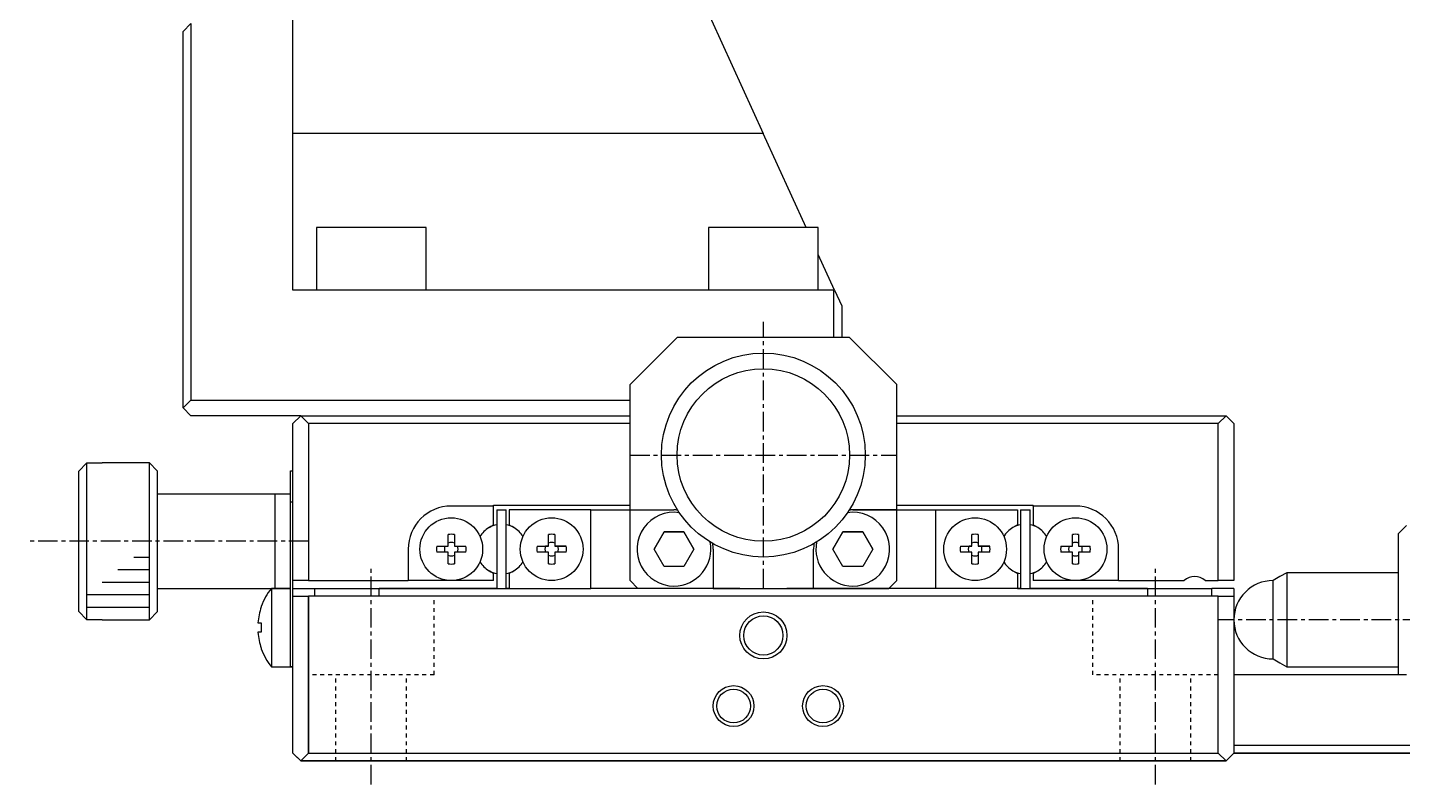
# Model space of a CAD drawing. Extents: x 93 to 387, y 67 to 413.
# Drawn here: x 252 to 339.7, y 89.6 to 137.8 of the extents above; entities that cross this region are included whole.
import ezdxf

# ---------------------------------------------------------------- set-up
doc = ezdxf.new("R2010")
doc.units = 0
doc.linetypes.add('CENTER', pattern=[2, 1.25, -0.25, 0.25, -0.25])
doc.linetypes.add('DOT', pattern=[0.5, 0.25, -0.25])
doc.layers.get('0').update_dxf_attribs({"linetype": 'CONTINUOUS'})

msp = doc.modelspace()

# ---------------------------------------------------------------- linework, layer by layer
at = {"color": 7, "linetype": 'CONTINUOUS'}
for p, q in [((268.953, 196.854), (298.94, 131.053)), ((268.953, 121.053), (268.953, 141.054)), ((261.953, 137.553), (262.453, 138.053)), ((262.453, 138.053), (262.453, 114.053)), ((261.953, 113.553), (261.953, 137.553)), ((301.675, 125.053), (298.94, 131.053)), ((277.453, 125.053), (270.453, 125.053)), ((270.453, 125.053), (270.453, 121.053)), ((277.453, 121.053), (277.453, 125.053)), ((302.453, 125.053), (295.453, 125.053)), ((295.453, 125.053), (295.453, 121.053)), ((302.453, 121.053), (302.453, 125.053)), ((303.498, 121.053), (302.453, 123.345)), ((303.453, 121.053), (268.953, 121.053)), ((303.453, 121.053), (303.498, 121.053)), ((303.453, 118.053), (303.453, 121.053)), ((303.498, 121.053), (303.953, 120.053)), ((303.953, 120.053), (303.953, 118.053)), ((293.453, 118.053), (290.453, 115.053)), ((304.453, 118.053), (293.453, 118.053)), ((307.453, 115.053), (304.453, 118.053)), ((290.453, 107.053), (290.453, 115.053)), ((307.453, 107.053), (307.453, 115.053)), ((262.453, 114.053), (261.953, 113.553)), ((262.453, 114.053), (290.453, 114.053)), ((261.953, 113.553), (262.453, 113.053)), ((269.453, 113.053), (262.453, 113.053)), ((268.953, 112.553), (269.453, 113.053)), ((268.953, 102.553), (268.953, 112.553)), ((269.453, 113.053), (290.453, 113.053)), ((269.453, 113.053), (269.953, 112.553)), ((290.453, 112.553), (269.953, 112.553)), ((269.953, 112.553), (269.953, 102.553)), ((307.453, 113.053), (328.453, 113.053)), ((327.953, 112.553), (307.453, 112.553)), ((327.953, 112.553), (328.453, 113.053)), ((327.953, 102.553), (327.953, 112.553)), ((328.453, 113.053), (328.953, 112.553)), ((328.953, 112.553), (328.953, 102.553)), ((255.303, 109.526), (255.803, 110.028)), ((255.803, 110.028), (255.803, 100.079)), ((256.803, 110.028), (255.803, 110.028)), ((259.803, 110.053), (256.803, 110.053)), ((256.803, 110.053), (256.803, 110.028)), ((260.303, 109.553), (259.803, 110.053)), ((259.803, 100.053), (259.803, 110.053)), ((255.303, 100.581), (255.303, 109.526)), ((260.303, 109.553), (260.303, 100.553)), ((268.803, 107.553), (268.803, 109.553)), ((268.803, 109.553), (268.953, 109.553)), ((267.803, 108.053), (260.303, 108.053)), ((268.803, 108.053), (267.803, 108.053)), ((267.803, 108.053), (267.803, 102.053)), ((267.803, 108.053), (267.803, 102.053)), ((268.803, 97.053), (268.803, 107.553)), ((281.753, 107.303), (279.053, 107.303)), ((281.753, 107.353), (290.453, 107.353)), ((281.753, 107.303), (281.753, 107.353)), ((281.753, 106.098), (281.753, 107.303)), ((281.953, 107.053), (281.953, 102.053)), ((281.953, 107.053), (282.553, 107.053)), ((282.553, 102.053), (282.553, 107.053)), ((287.953, 107.053), (282.753, 107.053)), ((282.753, 107.053), (282.753, 106.098)), ((287.953, 102.053), (287.953, 107.053)), ((287.953, 107.053), (290.453, 107.053)), ((290.453, 107.053), (293.253, 107.053)), ((290.453, 107.053), (293.253, 107.053)), ((290.453, 102.553), (290.453, 107.053)), ((307.453, 107.053), (304.653, 107.053)), ((304.653, 107.053), (307.453, 107.053)), ((307.453, 107.353), (316.153, 107.353)), ((307.453, 107.053), (309.953, 107.053)), ((307.453, 102.553), (307.453, 107.053)), ((309.953, 102.053), (309.953, 107.053)), ((309.953, 107.053), (315.153, 107.053)), ((315.153, 107.053), (315.153, 106.098)), ((315.353, 107.053), (315.353, 102.053)), ((315.353, 107.053), (315.953, 107.053)), ((315.953, 102.053), (315.953, 107.053)), ((316.153, 107.303), (316.153, 107.353)), ((318.853, 107.303), (316.153, 107.303)), ((316.153, 107.303), (316.153, 106.098)), ((281.459, 105.928), (281.753, 106.098)), ((282.753, 106.098), (283.047, 105.928)), ((282.753, 106.098), (283.047, 105.928)), ((315.153, 106.098), (314.859, 105.928)), ((315.153, 106.098), (314.859, 105.928)), ((316.447, 105.928), (316.153, 106.098)), ((278.853, 104.753), (278.853, 105.482)), ((279.253, 105.482), (279.253, 104.753)), ((285.253, 104.753), (285.253, 105.482)), ((285.653, 105.482), (285.653, 104.753)), ((292.618, 105.653), (291.983, 104.553)), ((291.983, 104.553), (292.618, 105.653)), ((293.888, 105.653), (292.618, 105.653)), ((292.618, 105.653), (293.888, 105.653)), ((294.523, 104.553), (293.888, 105.653)), ((293.888, 105.653), (294.523, 104.553)), ((304.018, 105.653), (303.383, 104.553)), ((303.383, 104.553), (304.018, 105.653)), ((305.288, 105.653), (304.018, 105.653)), ((304.018, 105.653), (305.288, 105.653)), ((305.923, 104.553), (305.288, 105.653)), ((305.288, 105.653), (305.923, 104.553)), ((312.253, 104.753), (312.253, 105.482)), ((312.653, 105.482), (312.653, 104.753)), ((318.653, 104.753), (318.653, 105.482)), ((319.053, 105.482), (319.053, 104.753)), ((339.953, 106.053), (339.453, 105.553)), ((339.453, 96.553), (339.453, 105.553)), ((276.303, 104.553), (276.303, 102.553)), ((278.125, 104.753), (278.853, 104.753)), ((278.853, 104.353), (278.125, 104.353)), ((278.853, 103.625), (278.853, 104.353)), ((279.253, 104.753), (279.982, 104.753)), ((279.982, 104.353), (279.253, 104.353)), ((279.253, 104.353), (279.253, 103.625)), ((284.525, 104.753), (285.067, 104.753)), ((284.525, 104.753), (285.253, 104.753)), ((285.253, 104.353), (284.525, 104.353)), ((285.253, 104.753), (285.067, 104.753)), ((285.253, 103.625), (285.253, 104.353)), ((285.84, 104.753), (285.653, 104.753)), ((285.653, 104.753), (286.382, 104.753)), ((286.382, 104.353), (285.653, 104.353)), ((285.653, 104.353), (285.653, 103.625)), ((286.382, 104.753), (285.84, 104.753)), ((292.618, 103.453), (291.983, 104.553)), ((294.523, 104.553), (293.888, 103.453)), ((295.753, 104.553), (295.753, 102.053)), ((302.153, 102.053), (302.153, 104.553)), ((304.018, 103.453), (303.383, 104.553)), ((305.923, 104.553), (305.288, 103.453)), ((311.525, 104.753), (312.067, 104.753)), ((311.525, 104.753), (312.253, 104.753)), ((312.253, 104.353), (311.525, 104.353)), ((312.253, 104.753), (312.067, 104.753)), ((312.253, 103.625), (312.253, 104.353)), ((312.653, 104.753), (313.382, 104.753)), ((312.84, 104.753), (312.653, 104.753)), ((313.382, 104.353), (312.653, 104.353)), ((312.653, 104.353), (312.653, 103.625)), ((313.382, 104.753), (312.84, 104.753)), ((317.925, 104.753), (318.653, 104.753)), ((318.653, 104.353), (317.925, 104.353)), ((318.653, 103.625), (318.653, 104.353)), ((319.053, 104.753), (319.782, 104.753)), ((319.782, 104.353), (319.053, 104.353)), ((319.053, 104.353), (319.053, 103.625)), ((321.603, 102.553), (321.603, 104.553)), ((293.888, 103.453), (292.618, 103.453)), ((305.288, 103.453), (304.018, 103.453)), ((281.753, 103.009), (281.459, 103.179)), ((281.753, 102.553), (281.753, 103.009)), ((283.047, 103.179), (282.753, 103.009)), ((282.753, 103.009), (282.753, 102.053)), ((314.859, 103.179), (315.153, 103.009)), ((315.153, 103.009), (315.153, 102.053)), ((316.153, 103.009), (316.447, 103.179)), ((316.153, 103.009), (316.153, 102.553)), ((331.886, 102.803), (331.453, 102.553)), ((332.319, 103.053), (331.886, 102.803)), ((339.453, 103.053), (332.319, 103.053)), ((332.319, 103.053), (332.319, 100.026)), ((260.303, 102.053), (267.581, 102.053)), ((267.581, 102.053), (267.581, 97.053)), ((268.803, 102.053), (267.581, 102.053)), ((267.581, 102.053), (267.803, 102.053)), ((267.803, 102.053), (268.803, 102.053)), ((269.953, 102.553), (268.953, 102.553)), ((268.953, 101.553), (268.953, 102.553)), ((268.953, 102.053), (270.353, 102.053)), ((269.953, 102.553), (276.303, 102.553)), ((270.353, 102.053), (274.453, 102.053)), ((270.353, 101.553), (270.353, 102.053)), ((281.953, 102.053), (274.453, 102.053)), ((274.453, 102.053), (281.953, 102.053)), ((274.453, 101.553), (274.453, 102.053)), ((279.053, 102.553), (276.303, 102.553)), ((281.753, 102.553), (279.053, 102.553)), ((281.953, 102.053), (282.553, 102.053)), ((282.753, 102.053), (282.553, 102.053)), ((282.553, 102.053), (282.753, 102.053)), ((282.753, 102.053), (287.953, 102.053)), ((290.953, 102.053), (287.953, 102.053)), ((290.953, 102.053), (290.453, 102.553)), ((290.453, 102.553), (290.953, 102.053)), ((295.753, 102.053), (290.953, 102.053)), ((295.753, 102.053), (290.953, 102.053)), ((295.753, 102.053), (302.153, 102.053)), ((297.453, 102.053), (295.753, 102.053)), ((302.153, 102.053), (300.453, 102.053)), ((306.953, 102.053), (302.153, 102.053)), ((302.153, 102.053), (306.953, 102.053)), ((307.453, 102.553), (306.953, 102.053)), ((306.953, 102.053), (307.453, 102.553)), ((309.953, 102.053), (306.953, 102.053)), ((315.153, 102.053), (309.953, 102.053)), ((315.353, 102.053), (315.153, 102.053)), ((315.153, 102.053), (315.353, 102.053)), ((315.353, 102.053), (315.953, 102.053)), ((323.453, 102.053), (315.953, 102.053)), ((315.953, 102.053), (323.453, 102.053)), ((318.853, 102.553), (316.153, 102.553)), ((321.603, 102.553), (318.853, 102.553)), ((321.603, 102.553), (325.792, 102.553)), ((323.453, 102.053), (327.553, 102.053)), ((323.453, 102.053), (323.453, 101.553)), ((327.115, 102.553), (327.953, 102.553)), ((328.953, 102.053), (327.553, 102.053)), ((327.553, 101.553), (327.553, 102.053)), ((328.953, 102.553), (327.953, 102.553)), ((328.953, 102.053), (328.953, 101.553)), ((331.453, 100.031), (331.453, 102.553)), ((266.938, 100.903), (266.938, 100.87)), ((268.953, 91.553), (268.953, 101.553)), ((268.953, 101.553), (269.953, 101.553)), ((327.953, 101.553), (269.953, 101.553)), ((269.953, 101.553), (269.953, 91.553)), ((327.953, 91.553), (327.953, 101.553)), ((327.953, 101.553), (328.953, 101.553)), ((328.953, 101.553), (328.953, 91.553)), ((255.803, 100.079), (255.303, 100.581)), ((255.803, 100.079), (256.803, 100.079)), ((256.803, 100.079), (256.803, 100.053)), ((256.803, 100.053), (259.803, 100.053)), ((259.803, 100.053), (260.303, 100.553)), ((331.453, 97.553), (331.453, 100.031)), ((332.319, 100.026), (332.319, 97.053)), ((266.726, 99.853), (266.938, 99.853)), ((266.938, 99.253), (266.726, 99.253)), ((266.938, 99.853), (266.938, 99.253)), ((266.938, 98.237), (266.938, 98.203)), ((268.803, 97.053), (268.803, 99.053)), ((331.453, 97.553), (331.886, 97.303)), ((267.581, 97.053), (268.803, 97.053)), ((268.803, 97.053), (268.953, 97.053)), ((268.953, 97.053), (268.803, 97.053)), ((339.953, 96.553), (328.953, 96.553)), ((331.886, 97.303), (332.319, 97.053)), ((332.319, 97.053), (339.453, 97.053)), ((268.953, 91.553), (269.453, 91.053)), ((269.453, 91.053), (268.953, 91.553)), ((269.453, 91.053), (269.103, 91.403)), ((269.103, 91.403), (269.453, 91.053)), ((269.953, 91.553), (269.453, 91.053)), ((269.953, 91.553), (327.953, 91.553)), ((328.453, 91.053), (327.953, 91.553)), ((328.453, 91.053), (328.953, 91.553)), ((328.953, 91.553), (328.453, 91.053)), ((328.453, 91.053), (328.803, 91.403)), ((328.803, 91.403), (328.453, 91.053)), ((328.953, 92.053), (344.953, 92.053)), ((328.953, 91.553), (344.953, 91.553)), ((344.953, 91.553), (328.953, 91.553)), ((269.453, 91.053), (328.453, 91.053)), ((328.453, 91.053), (269.453, 91.053)), ((271.703, 91.053), (276.203, 91.053)), ((271.703, 91.053), (273.953, 91.053)), ((273.953, 91.053), (276.203, 91.053)), ((321.703, 91.053), (326.203, 91.053)), ((321.703, 91.053), (323.953, 91.053)), ((323.953, 91.053), (326.203, 91.053))]:
    msp.add_line(p, q, dxfattribs=at)
at = {"color": 3, "linetype": 'CONTINUOUS'}
for p, q in [((298.94, 131.053), (268.953, 131.053)), ((268.953, 107.553), (268.803, 107.553)), ((258.803, 104.053), (259.803, 104.053)), ((257.803, 103.253), (259.803, 103.253)), ((256.803, 102.453), (259.803, 102.453)), ((255.803, 101.653), (259.803, 101.653)), ((255.803, 100.853), (259.803, 100.853)), ((269.953, 91.553), (269.953, 101.553)), ((327.953, 91.553), (327.953, 101.553))]:
    msp.add_line(p, q, dxfattribs=at)
at = {"color": 1, "linetype": 'CENTER'}
for p, q in [((298.953, 102.053), (298.953, 119.053)), ((290.453, 110.553), (307.453, 110.553)), ((269.953, 105.053), (252.033, 105.053)), ((273.953, 89.553), (273.953, 103.553)), ((323.953, 89.553), (323.953, 103.553)), ((386.983, 100.053), (327.953, 100.053))]:
    msp.add_line(p, q, dxfattribs=at)
at = {"color": 3, "linetype": 'DOT'}
for p, q in [((277.953, 96.553), (277.953, 101.553)), ((319.953, 96.553), (319.953, 101.553)), ((277.953, 96.553), (269.953, 96.553)), ((271.703, 91.053), (271.703, 96.553)), ((276.203, 91.053), (276.203, 96.553)), ((327.953, 96.553), (319.953, 96.553)), ((321.703, 91.053), (321.703, 96.553)), ((326.203, 91.053), (326.203, 96.553))]:
    msp.add_line(p, q, dxfattribs=at)
at = {"color": 7, "linetype": 'CONTINUOUS'}
for centre, radius in [((298.953, 110.553), 6.5), ((298.953, 110.553), 5.5), ((279.053, 104.553), 2), ((285.453, 104.553), 2), ((312.453, 104.553), 2), ((318.853, 104.553), 2), ((298.953, 99.053), 1.25), ((297.053, 94.553), 1.075), ((302.753, 94.553), 1.075)]:
    msp.add_circle(centre, radius, dxfattribs=at)
at = {"color": 3, "linetype": 'CONTINUOUS'}
for centre, radius in [((298.953, 99.053), 1.5), ((297.053, 94.553), 1.3), ((302.753, 94.553), 1.3)]:
    msp.add_circle(centre, radius, dxfattribs=at)
at = {"color": 7, "linetype": 'CONTINUOUS'}
for centre, radius, start, end in [((279.053, 104.553), 2.75, 90, 180), ((293.253, 104.553), 2.5, 84.73199, 90), ((304.653, 104.553), 2.5, 90, 95.26801), ((318.853, 104.553), 2.75, 0, 90), ((282.253, 104.553), 1.587, 100.89309, 120), ((282.253, 104.553), 1.587, 60, 79.10698), ((293.253, 104.553), 2.35, 81.72407, 270), ((304.653, 104.553), 2.35, 270, 98.27593), ((315.653, 104.553), 1.587, 100.89309, 120), ((315.653, 104.553), 1.587, 60.00003, 79.10698), ((279.053, 104.553), 0.95, 77.8468, 102.1532), ((282.368, 104.439), 1.75, 135, 148.11847), ((282.253, 104.553), 1.587, 134.99975, 149.56682), ((282.253, 104.553), 1.587, 120, 135), ((282.253, 104.553), 1.587, 45, 60), ((282.253, 104.553), 1.587, 30.43326, 44.99975), ((282.138, 104.439), 1.75, 31.88153, 45), ((285.453, 104.553), 0.95, 77.8468, 102.1532), ((312.453, 104.553), 0.95, 77.8468, 102.1532), ((315.768, 104.439), 1.75, 135, 148.11847), ((315.653, 104.553), 1.587, 135.00002, 149.56682), ((315.653, 104.553), 1.587, 120, 135), ((315.653, 104.553), 1.587, 45, 60), ((315.653, 104.553), 1.587, 30.43326, 44.99975), ((315.538, 104.439), 1.75, 31.88153, 45), ((318.853, 104.553), 0.95, 77.8468, 102.1532), ((279.053, 104.553), 0.95, 167.8468, 192.1532), ((279.053, 104.553), 0.435, 152.63352, 207.36648), ((279.053, 104.553), 0.435, 62.63352, 117.36648), ((279.053, 104.553), 0.435, 332.63352, 27.36648), ((279.053, 104.553), 0.95, 347.8468, 12.1532), ((285.453, 104.553), 0.95, 167.8468, 192.1532), ((285.453, 104.553), 0.435, 152.63352, 207.36648), ((285.453, 104.553), 0.435, 62.63352, 117.36648), ((285.453, 104.553), 0.435, 332.63352, 27.36648), ((285.453, 104.553), 0.95, 347.8468, 12.1532), ((293.253, 104.553), 2.35, 270, 11.21353), ((293.253, 104.553), 2.5, 0, 8.20561), ((304.653, 104.553), 2.5, 171.79439, 180), ((304.653, 104.553), 2.35, 168.78647, 270), ((312.453, 104.553), 0.95, 167.8468, 192.1532), ((312.453, 104.553), 0.435, 152.63352, 207.36648), ((312.453, 104.553), 0.435, 62.63352, 117.36648), ((312.453, 104.553), 0.435, 332.63352, 27.36648), ((312.453, 104.553), 0.95, 347.8468, 12.1532), ((318.853, 104.553), 0.95, 167.8468, 192.1532), ((318.853, 104.553), 0.435, 152.63352, 207.36648), ((318.853, 104.553), 0.435, 62.63352, 117.36648), ((318.853, 104.553), 0.435, 332.63352, 27.36648), ((318.853, 104.553), 0.95, 347.8468, 12.1532), ((279.053, 104.553), 0.435, 242.63352, 297.36648), ((279.053, 104.553), 0.95, 257.8468, 282.1532), ((282.368, 104.668), 1.75, 211.88153, 225), ((282.253, 104.553), 1.587, 210.43318, 225.00025), ((282.253, 104.553), 1.587, 314.99998, 329.56674), ((282.138, 104.668), 1.75, 315, 328.11847), ((285.453, 104.553), 0.435, 242.63352, 297.36648), ((285.453, 104.553), 0.95, 257.8468, 282.1532), ((312.453, 104.553), 0.435, 242.63352, 297.36648), ((312.453, 104.553), 0.95, 257.8468, 282.1532), ((315.768, 104.668), 1.75, 211.88153, 225), ((315.653, 104.553), 1.587, 210.43318, 225.00025), ((315.653, 104.553), 1.587, 315.00025, 329.56674), ((315.538, 104.668), 1.75, 315, 328.11847), ((318.853, 104.553), 0.435, 242.63352, 297.36648), ((318.853, 104.553), 0.95, 257.8468, 282.1532), ((282.253, 104.553), 1.587, 225, 240), ((282.253, 104.553), 1.587, 239.99997, 259.10691), ((282.253, 104.553), 1.587, 280.89302, 300), ((282.253, 104.553), 1.587, 300, 315), ((315.653, 104.553), 1.587, 225, 240), ((315.653, 104.553), 1.587, 239.99997, 259.10691), ((315.653, 104.553), 1.587, 280.89302, 300), ((315.653, 104.553), 1.587, 300, 315), ((326.453, 101.803), 1, 48.59038, 131.40962), ((270.703, 99.553), 4, 141.31781, 160.27537), ((331.453, 100.053), 2.5, 90, 180), ((270.703, 99.553), 3.989, 160.7318, 175.68661), ((331.453, 100.053), 2.5, 180, 270), ((270.703, 99.553), 3.989, 184.31339, 199.2682), ((270.703, 99.553), 4, 199.72463, 218.68219)]:
    msp.add_arc(centre, radius, start, end, dxfattribs=at)

doc.saveas('drawing.dxf')
